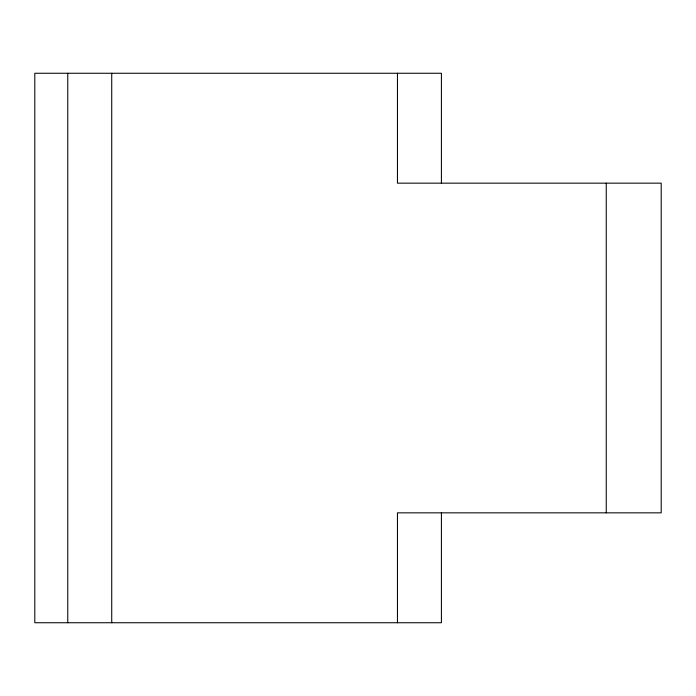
<?xml version="1.0" encoding="UTF-8"?>
<svg xmlns="http://www.w3.org/2000/svg" width="696" height="696" viewBox="0 0 696 696"><rect width="100%" height="100%" fill="white"/><g stroke="black" fill="none" stroke-linecap="round" stroke-linejoin="round"><path stroke-width="1.04" d="M606.251 183.161L606.251 512.839M441.412 183.161L441.412 73.263L34.8 73.263L34.8 622.737L441.412 622.737L441.412 512.839M397.451 73.263L397.451 183.161L661.2 183.161L661.2 512.839L397.451 512.839L397.451 622.737M111.725 73.263L111.725 622.737M67.764 73.263L67.764 622.737"/></g></svg>
